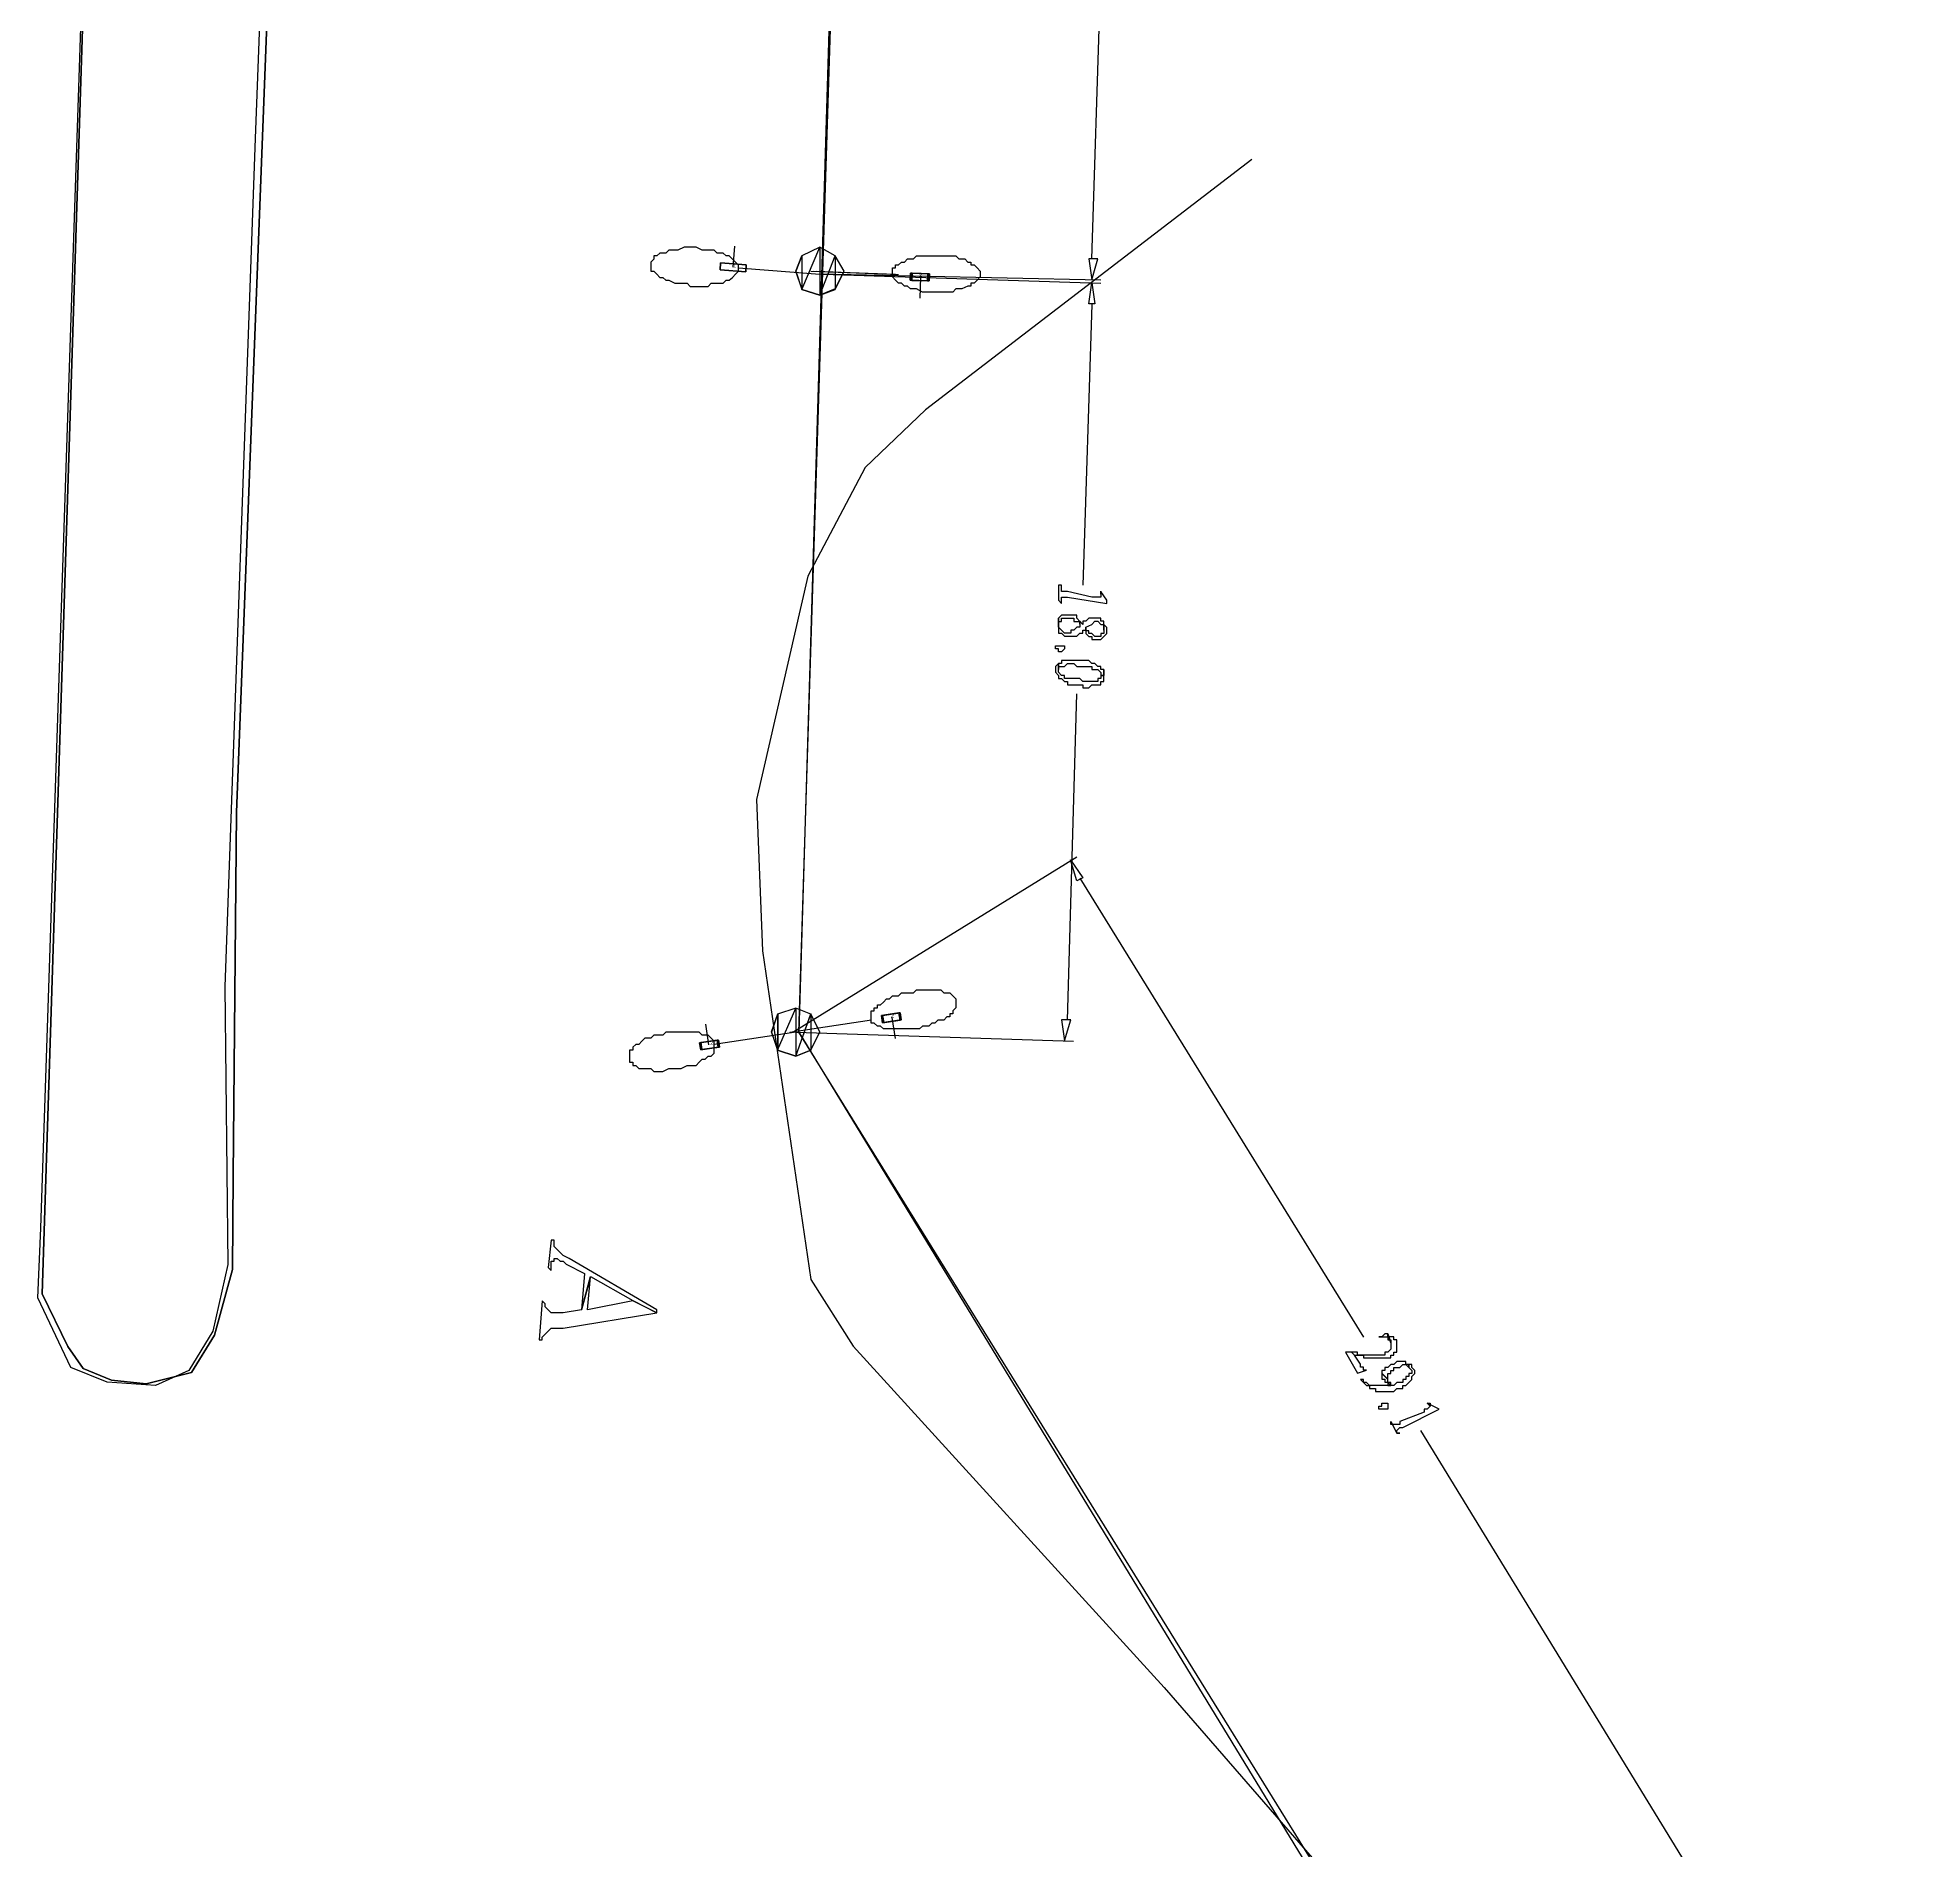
# Model space of a CAD drawing. Extents: x 212106 to 638151, y -1311344 to 1260505.
# Drawn here: x 299818 to 344388, y -279941 to -237065 of the extents above; entities that cross this region are included whole.
import ezdxf

# ---------------------------------------------------------------- set-up
doc = ezdxf.new("R2010")
doc.units = 0
doc.header["$MEASUREMENT"] = 0
for name, color, linetype in [('at_Entity', 7, 'Continuous'), ('DLXLUM01', 3, 'Continuous'), ('DLXLUM02', 6, 'Continuous'), ('DLXLUMEX', 2, 'Continuous'), ('DLXSCENE', 7, 'Continuous')]:
    doc.layers.add(name, color=color, linetype=linetype)

# ---------------------------------------------------------------- blocks, each defined once
blk = doc.blocks.new('*U155')
at = {"color": 1}
blk.add_line((0, 0), (38, 499), dxfattribs=at)
for p, q in [((-298, 108), (-311, -62)), ((-311, -62), (-298, 108)), ((-298, 108), (-311, -62)), ((-311, -62), (-298, 108)), ((311, 62), (-298, 108)), ((-298, 108), (-298, 108)), ((311, 62), (-298, 108)), ((-298, 108), (-298, 108)), ((-298, 108), (311, 62)), ((-298, 108), (311, 62)), ((298, -108), (311, 62)), ((311, 62), (298, -108)), ((298, -108), (311, 62)), ((311, 62), (298, -108)), ((311, 62), (311, 62)), ((311, 62), (311, 62)), ((-311, -62), (298, -108)), ((-311, -62), (298, -108)), ((298, -108), (-311, -62)), ((-311, -62), (-311, -62)), ((-311, -62), (-311, -62)), ((298, -108), (-311, -62)), ((298, -108), (298, -108)), ((298, -108), (298, -108))]:
    blk.add_line(p, q)
at = {"layer": 'DLXLUMEX', "color": 7}
blk.add_text('1', height=100, dxfattribs=at).set_placement((0, 0))
blk = doc.blocks.new('*U156')
for p, q in [((-201, 92), (-207, -78)), ((-207, -78), (-201, 92)), ((207, 78), (-201, 92)), ((-162, 91), (-201, 92)), ((-201, 92), (207, 78)), ((-201, 92), (-162, 91)), ((-162, 91), (-168, -79)), ((-168, -79), (-162, 91)), ((246, 77), (-162, 91)), ((-162, 91), (246, 77)), ((201, -92), (207, 78)), ((207, 78), (201, -92)), ((207, 78), (246, 77)), ((246, 77), (207, 78)), ((241, -93), (246, 77)), ((246, 77), (241, -93)), ((-207, -78), (201, -92)), ((201, -92), (-207, -78)), ((-207, -78), (-168, -79)), ((-168, -79), (-207, -78)), ((-168, -79), (241, -93)), ((241, -93), (-168, -79)), ((201, -92), (241, -93)), ((241, -93), (201, -92))]:
    blk.add_line(p, q)
at = {"color": 1}
blk.add_line((39, -1), (22, -501), dxfattribs=at)
at = {"layer": 'DLXLUMEX', "color": 7}
blk.add_text('2', height=100, dxfattribs=at).set_placement((0, 0))
blk = doc.blocks.new('*U73')
at = {"color": 1}
blk.add_line((-29, -4), (-100, 491), dxfattribs=at)
for p, q in [((166, 110), (-249, 50)), ((-249, 50), (166, 110)), ((-220, 54), (-249, 50)), ((-249, 50), (-220, 54)), ((-249, 50), (-225, -118)), ((-225, -118), (-249, 50)), ((196, 114), (-220, 54)), ((-220, 54), (196, 114)), ((-220, 54), (-196, -114)), ((-196, -114), (-220, 54)), ((196, 114), (166, 110)), ((166, 110), (196, 114)), ((191, -59), (166, 110)), ((166, 110), (191, -59)), ((220, -54), (196, 114)), ((196, 114), (220, -54)), ((-225, -118), (191, -59)), ((191, -59), (-225, -118)), ((-196, -114), (-225, -118)), ((-225, -118), (-196, -114)), ((-196, -114), (220, -54)), ((220, -54), (-196, -114)), ((191, -59), (220, -54)), ((220, -54), (191, -59))]:
    blk.add_line(p, q)
at = {"layer": 'DLXLUMEX', "color": 7}
blk.add_text('2', height=100, dxfattribs=at).set_placement((0, 0))
blk = doc.blocks.new('*U74')
for p, q in [((195, 116), (-221, 52)), ((-221, 52), (195, 116)), ((-191, 56), (-221, 52)), ((-221, 52), (-191, 56)), ((-221, 52), (-195, -116)), ((-195, -116), (-221, 52)), ((224, 121), (-191, 56)), ((-191, 56), (224, 121)), ((-191, 56), (-165, -112)), ((-165, -112), (-191, 56)), ((195, 116), (224, 121)), ((224, 121), (195, 116)), ((221, -52), (195, 116)), ((195, 116), (221, -52)), ((250, -47), (224, 121)), ((224, 121), (250, -47)), ((-195, -116), (221, -52)), ((221, -52), (-195, -116)), ((-195, -116), (-165, -112)), ((-165, -112), (-195, -116)), ((-165, -112), (250, -47)), ((250, -47), (-165, -112)), ((221, -52), (250, -47)), ((250, -47), (221, -52))]:
    blk.add_line(p, q)
at = {"color": 1}
blk.add_line((29, 5), (106, -490), dxfattribs=at)
at = {"layer": 'DLXLUMEX', "color": 7}
blk.add_text('2', height=100, dxfattribs=at).set_placement((0, 0))
blk = doc.blocks.new('*U97')
for p, q in [((-58008, -295373), (-54000, -169900)), ((-54000, -169900), (-58008, -295373)), ((-51187, -225937), (-53408, -283988)), ((-53408, -283988), (-51187, -225937)), ((-40111, -289181), (-38611, -241822)), ((-53408, -283988), (-53490, -292584)), ((-53490, -292584), (-53408, -283988)), ((-24541, -314327), (-40111, -289181)), ((-53490, -292584), (-53500, -294799)), ((-53500, -294799), (-53490, -292584)), ((-53500, -294799), (-53927, -296347)), ((-53927, -296347), (-53500, -294799)), ((-57399, -296622), (-58008, -295373)), ((-58008, -295373), (-57399, -296622)), ((-53927, -296347), (-54475, -297231)), ((-54475, -297231), (-53927, -296347)), ((-57034, -297139), (-57399, -296622)), ((-57399, -296622), (-57034, -297139)), ((-56364, -297413), (-57034, -297139)), ((-57034, -297139), (-56364, -297413)), ((-54475, -297231), (-55541, -297505)), ((-55541, -297505), (-54475, -297231)), ((-55541, -297505), (-56364, -297413)), ((-56364, -297413), (-55541, -297505))]:
    blk.add_line(p, q)

msp = doc.modelspace()

# ---------------------------------------------------------------- linework, layer by layer
at = {"layer": 'at_Entity', "color": 1}
for p, q in [((323460, -71525), (317817, -260592)), ((317818, -260587), (344388, -304158))]:
    msp.add_line(p, q, dxfattribs=at)
at = {"layer": 'at_Entity', "color": 0}
for p, q in [((306746, -193375), (304961, -239447)), ((299889, -265227), (301175, -226589)), ((324746, -242293), (325175, -229157)), ((304961, -239447), (304247, -259512)), ((328532, -239945), (320817, -245871)), ((314389, -242303), (314318, -242376)), ((314318, -242376), (314318, -242449)), ((314318, -242449), (314318, -242515)), ((314318, -242449), (314318, -242449)), ((314460, -242229), (314389, -242229)), ((314389, -242229), (314389, -242303)), ((314532, -242164), (314460, -242229)), ((314603, -242164), (314532, -242164)), ((314675, -242164), (314603, -242164)), ((314746, -242091), (314675, -242164)), ((314817, -242091), (314746, -242091)), ((314889, -242091), (314817, -242091)), ((314960, -242091), (314889, -242091)), ((315103, -242017), (314960, -242091)), ((315174, -242017), (315103, -242017)), ((315318, -242017), (315174, -242017)), ((315389, -242017), (315318, -242017)), ((315532, -242091), (315389, -242017)), ((315603, -242091), (315532, -242091)), ((315675, -242091), (315603, -242091)), ((315817, -242091), (315675, -242091)), ((315889, -242164), (315817, -242091)), ((315960, -242164), (315889, -242164)), ((316032, -242164), (315960, -242164)), ((316103, -242229), (316032, -242164)), ((316174, -242229), (316103, -242229)), ((316246, -242303), (316174, -242229)), ((316318, -242376), (316246, -242303)), ((316389, -242449), (316318, -242376)), ((316389, -242515), (316389, -242449)), ((317889, -242229), (317745, -242588)), ((317889, -242229), (317745, -242588)), ((317889, -242229), (317745, -242588)), ((317889, -242229), (317745, -242588)), ((317747, -242586), (317890, -242227)), ((317747, -242586), (317890, -242227)), ((318318, -242017), (317889, -242229)), ((318318, -242017), (317889, -242229)), ((317889, -243020), (318318, -242017)), ((317889, -243020), (318318, -242017)), ((318318, -242017), (317889, -242229)), ((318318, -242017), (317889, -242229)), ((318318, -242017), (317889, -242229)), ((317889, -243020), (318318, -242017)), ((317889, -243020), (318318, -242017)), ((318318, -242017), (317889, -242229)), ((317889, -242229), (317889, -243020)), ((317889, -242229), (317889, -243020)), ((317890, -242227), (317890, -243009)), ((317890, -242227), (317890, -243009)), ((318675, -242229), (318318, -242017)), ((318675, -242229), (318318, -242017)), ((318318, -242017), (318318, -243158)), ((318318, -242017), (318318, -243158)), ((318675, -242229), (318318, -242017)), ((318675, -242229), (318318, -242017)), ((318675, -242229), (318318, -242017)), ((318318, -242017), (318318, -243158)), ((318318, -242017), (318318, -243158)), ((318675, -242229), (318318, -242017)), ((318318, -243156), (318675, -242227)), ((318318, -243156), (318675, -242227)), ((318318, -243158), (318675, -242229)), ((318318, -243158), (318675, -242229)), ((318889, -242586), (318675, -242227)), ((318675, -242227), (318675, -243009)), ((318675, -242227), (318675, -243009)), ((318889, -242586), (318675, -242227)), ((318675, -242227), (318675, -243009)), ((318675, -242227), (318675, -243009)), ((318889, -242588), (318675, -242229)), ((318889, -242588), (318675, -242229)), ((318889, -242588), (318675, -242229)), ((318889, -242588), (318675, -242229)), ((320104, -242512), (320104, -242439)), ((320104, -242439), (320175, -242439)), ((320175, -242439), (320246, -242374)), ((320246, -242374), (320318, -242374)), ((320318, -242374), (320390, -242300)), ((320390, -242300), (320460, -242300)), ((320460, -242300), (320532, -242300)), ((320532, -242300), (320604, -242227)), ((320604, -242227), (320746, -242227)), ((320746, -242227), (320818, -242227)), ((320818, -242227), (320961, -242227)), ((320961, -242227), (321033, -242227)), ((321033, -242227), (321175, -242227)), ((321175, -242227), (321247, -242227)), ((321247, -242227), (321318, -242227)), ((321318, -242227), (321461, -242227)), ((321461, -242227), (321532, -242227)), ((321532, -242227), (321604, -242300)), ((321604, -242300), (321746, -242300)), ((321746, -242300), (321818, -242374)), ((321818, -242374), (321889, -242374)), ((321889, -242374), (321889, -242439)), ((321889, -242439), (321961, -242439)), ((321961, -242439), (322032, -242512)), ((324889, -242297), (324675, -242297)), ((324675, -242297), (324747, -242794)), ((324747, -242794), (324889, -242297)), ((314318, -242515), (314318, -242588)), ((314318, -242588), (314389, -242588)), ((314389, -242588), (314460, -242661)), ((314460, -242661), (314532, -242735)), ((314532, -242735), (314603, -242735)), ((314603, -242735), (314675, -242800)), ((314675, -242800), (314746, -242800)), ((314746, -242800), (314889, -242873)), ((314889, -242873), (314960, -242873)), ((314960, -242873), (315032, -242873)), ((315032, -242873), (315174, -242873)), ((315174, -242873), (315246, -242947)), ((315675, -242947), (315746, -242873)), ((315746, -242873), (315817, -242873)), ((315817, -242873), (315960, -242873)), ((315960, -242873), (316032, -242873)), ((316032, -242873), (316103, -242800)), ((316103, -242800), (316174, -242800)), ((316174, -242800), (316246, -242735)), ((316246, -242735), (316318, -242661)), ((316318, -242661), (316389, -242588)), ((316389, -242588), (316389, -242515)), ((318317, -242665), (316389, -242518)), ((317745, -242588), (317889, -243020)), ((317745, -242588), (317889, -243020)), ((317745, -242588), (317889, -243020)), ((317745, -242588), (317889, -243020)), ((317890, -243009), (317747, -242586)), ((317890, -243009), (317747, -242586)), ((318103, -242588), (320031, -242661)), ((318175, -242588), (320103, -242661)), ((318245, -242591), (320174, -242665)), ((318318, -242652), (324961, -242793)), ((318389, -242658), (324961, -242870)), ((318675, -243009), (318889, -242586)), ((318675, -243009), (318889, -242586)), ((318675, -243020), (318889, -242588)), ((318675, -243020), (318889, -242588)), ((318675, -243020), (318889, -242588)), ((318675, -243020), (318889, -242588)), ((320032, -242586), (320032, -242512)), ((320032, -242512), (320104, -242512)), ((320032, -242659), (320032, -242586)), ((320032, -242724), (320032, -242659)), ((320104, -242797), (320032, -242724)), ((320175, -242871), (320104, -242797)), ((320246, -242871), (320175, -242871)), ((320318, -242944), (320246, -242871)), ((321961, -242871), (321889, -242871)), ((321889, -242871), (321889, -242944)), ((322032, -242797), (321961, -242871)), ((322032, -242512), (322103, -242586)), ((322103, -242724), (322032, -242797)), ((322103, -242586), (322103, -242659)), ((322103, -242659), (322103, -242724)), ((322103, -242659), (322103, -242659)), ((324675, -243364), (324747, -242867)), ((324747, -242867), (324818, -243364)), ((315246, -242947), (315318, -242947)), ((315318, -242947), (315460, -242947)), ((315460, -242947), (315532, -242947)), ((315532, -242947), (315675, -242947)), ((317889, -243020), (318318, -243158)), ((318318, -243158), (317889, -243020)), ((317889, -243020), (318318, -243158)), ((317889, -243020), (318318, -243158)), ((318318, -243158), (317889, -243020)), ((317889, -243020), (318318, -243158)), ((318675, -243009), (318318, -243156)), ((318675, -243009), (318318, -243156)), ((318318, -243158), (318675, -243020)), ((318318, -243158), (318675, -243020)), ((318318, -243158), (318675, -243020)), ((318318, -243158), (318675, -243020)), ((318318, -243158), (318318, -243158)), ((318318, -243158), (318318, -243158)), ((318318, -243158), (318318, -243158)), ((320390, -242944), (320318, -242944)), ((320460, -243009), (320390, -242944)), ((320532, -243009), (320460, -243009)), ((320604, -243009), (320532, -243009)), ((320746, -243083), (320604, -243009)), ((320818, -243083), (320746, -243083)), ((320961, -243083), (320818, -243083)), ((321033, -243083), (320961, -243083)), ((321103, -243083), (321033, -243083)), ((321247, -243083), (321103, -243083)), ((321318, -243083), (321247, -243083)), ((321461, -243083), (321318, -243083)), ((321532, -243009), (321461, -243083)), ((321604, -243009), (321532, -243009)), ((321675, -243009), (321604, -243009)), ((321818, -242944), (321675, -243009)), ((321889, -242944), (321818, -242944)), ((324746, -243375), (324532, -250014)), ((324818, -243364), (324675, -243364)), ((320817, -245871), (319389, -247234)), ((319389, -247234), (318032, -249806)), ((318032, -249806), (316817, -255087)), ((324032, -250016), (323960, -250016)), ((323960, -250016), (323960, -250372)), ((324032, -250089), (324032, -250016)), ((323960, -250372), (324032, -250445)), ((324032, -250162), (324032, -250089)), ((324032, -250089), (324032, -250089)), ((324103, -250162), (324032, -250162)), ((324032, -250162), (324032, -250162)), ((324032, -250162), (324032, -250162)), ((324032, -250162), (324032, -250162)), ((324032, -250372), (324032, -250299)), ((324032, -250299), (324032, -250299)), ((324032, -250299), (324032, -250299)), ((324032, -250299), (324032, -250299)), ((324032, -250299), (324103, -250299)), ((324032, -250445), (324032, -250372)), ((324032, -250372), (324032, -250372)), ((324032, -250445), (324032, -250445)), ((324174, -250162), (324103, -250162)), ((324103, -250162), (324103, -250162)), ((324103, -250299), (324103, -250299)), ((324103, -250299), (324174, -250299)), ((324746, -250299), (324174, -250162)), ((324174, -250162), (324174, -250162)), ((324174, -250299), (325103, -250445)), ((324818, -250299), (324746, -250299)), ((324889, -250299), (324818, -250299)), ((324960, -250299), (324889, -250299)), ((324889, -250299), (324889, -250299)), ((324889, -250299), (324889, -250299)), ((324960, -250156), (324960, -250156)), ((324960, -250156), (324960, -250228)), ((324960, -250228), (324960, -250156)), ((325103, -250372), (324960, -250162)), ((324960, -250162), (324960, -250226)), ((324960, -250226), (324960, -250226)), ((324960, -250226), (324960, -250299)), ((324960, -250228), (324960, -250228)), ((324960, -250299), (324960, -250299)), ((324960, -250299), (324960, -250299)), ((325103, -250445), (325103, -250372)), ((324032, -250726), (323961, -250799)), ((323961, -250942), (323961, -250796)), ((323961, -250796), (323961, -250796)), ((323961, -250796), (323961, -250869)), ((323961, -250799), (323961, -250799)), ((323961, -250799), (323961, -250937)), ((323961, -250869), (323961, -250869)), ((323961, -250869), (323961, -250869)), ((323961, -250869), (323961, -250942)), ((323961, -250937), (323961, -250872)), ((323961, -250872), (324032, -250872)), ((324104, -250726), (324032, -250726)), ((324032, -250726), (324032, -250726)), ((324032, -250726), (324032, -250726)), ((324032, -250726), (324032, -250726)), ((324032, -250872), (324032, -250799)), ((324032, -250799), (324104, -250799)), ((324032, -250872), (324032, -250872)), ((324032, -250872), (324032, -250872)), ((324175, -250726), (324104, -250726)), ((324104, -250726), (324104, -250726)), ((324104, -250799), (324104, -250799)), ((324104, -250799), (324175, -250799)), ((324246, -250726), (324175, -250726)), ((324175, -250726), (324175, -250726)), ((324175, -250799), (324175, -250799)), ((324175, -250799), (324246, -250799)), ((324318, -250726), (324246, -250726)), ((324246, -250726), (324246, -250726)), ((324246, -250726), (324246, -250726)), ((324246, -250799), (324246, -250799)), ((324246, -250799), (324246, -250799)), ((324246, -250799), (324318, -250799)), ((324389, -250726), (324318, -250726)), ((324318, -250726), (324318, -250726)), ((324318, -250799), (324318, -250872)), ((324318, -250872), (324389, -250872)), ((324389, -250799), (324389, -250726)), ((324461, -250872), (324389, -250799)), ((324389, -250799), (324389, -250799)), ((324389, -250799), (324389, -250799)), ((324389, -250872), (324389, -250872)), ((324389, -250872), (324389, -250872)), ((324389, -250872), (324461, -250872)), ((324533, -250942), (324461, -250869)), ((324461, -250869), (324461, -250942)), ((324461, -250872), (324461, -250872)), ((324461, -250872), (324461, -250937)), ((324461, -250937), (324461, -250872)), ((324604, -250869), (324533, -250869)), ((324533, -250869), (324533, -250942)), ((324675, -250796), (324604, -250869)), ((324604, -250869), (324604, -250869)), ((324604, -250869), (324604, -250869)), ((324747, -250796), (324675, -250796)), ((324675, -250796), (324675, -250796)), ((324675, -250796), (324675, -250796)), ((324675, -250796), (324675, -250796)), ((324818, -250796), (324747, -250796)), ((324747, -250796), (324747, -250796)), ((324747, -250942), (324818, -250869)), ((324890, -250796), (324818, -250796)), ((324818, -250796), (324818, -250796)), ((324818, -250796), (324818, -250796)), ((324818, -250869), (324818, -250869)), ((324818, -250869), (324818, -250869)), ((324818, -250869), (324890, -250869)), ((324961, -250796), (324890, -250796)), ((324890, -250796), (324890, -250796)), ((324890, -250869), (324890, -250869)), ((324890, -250869), (324961, -250942)), ((324961, -250869), (324961, -250796)), ((324961, -250796), (324961, -250796)), ((325033, -250869), (324961, -250869)), ((325033, -250942), (325033, -250869)), ((325033, -250869), (325033, -250869)), ((325033, -250869), (325033, -250869)), ((323961, -250937), (323961, -250937)), ((323961, -250937), (323961, -250937)), ((323961, -251006), (323961, -250942)), ((323961, -250942), (323961, -250942)), ((323961, -250942), (323961, -251006)), ((324032, -251079), (323961, -251006)), ((323961, -251006), (323961, -251006)), ((323961, -251006), (323961, -251006)), ((323961, -251006), (323961, -251006)), ((323961, -251006), (323961, -251006)), ((323961, -251006), (323961, -251079)), ((323961, -251079), (323961, -251079)), ((323961, -251079), (323961, -251152)), ((323961, -251152), (324032, -251152)), ((324104, -251152), (324032, -251079)), ((324032, -251079), (324032, -251079)), ((324032, -251079), (324032, -251079)), ((324032, -251152), (324032, -251152)), ((324032, -251152), (324032, -251152)), ((324032, -251152), (324104, -251225)), ((324175, -251152), (324104, -251152)), ((324104, -251152), (324104, -251152)), ((324104, -251152), (324104, -251152)), ((324104, -251152), (324104, -251152)), ((324104, -251225), (324104, -251225)), ((324104, -251225), (324104, -251225)), ((324104, -251225), (324175, -251225)), ((324247, -251152), (324175, -251152)), ((324175, -251152), (324175, -251152)), ((324175, -251225), (324175, -251225)), ((324175, -251225), (324247, -251225)), ((324318, -251079), (324247, -251079)), ((324247, -251079), (324247, -251152)), ((324247, -251152), (324247, -251152)), ((324247, -251225), (324247, -251225)), ((324247, -251225), (324318, -251225)), ((324389, -251006), (324318, -251079)), ((324318, -251079), (324318, -251079)), ((324318, -251079), (324318, -251079)), ((324318, -251079), (324318, -251079)), ((324318, -251225), (324318, -251225)), ((324318, -251225), (324318, -251225)), ((324318, -251225), (324389, -251225)), ((324461, -251006), (324389, -251006)), ((324389, -251006), (324389, -251006)), ((324389, -251225), (324461, -251152)), ((324389, -251225), (324389, -251225)), ((324389, -251225), (324389, -251225)), ((324461, -250937), (324461, -250937)), ((324461, -250942), (324461, -250942)), ((324461, -250942), (324461, -251006)), ((324461, -251152), (324461, -251152)), ((324461, -251152), (324461, -251152)), ((324461, -251152), (324533, -251152)), ((324533, -251152), (324533, -251079)), ((324533, -251079), (324533, -251079)), ((324533, -251079), (324604, -251079)), ((324603, -251093), (324603, -251020)), ((324603, -251020), (324603, -251093)), ((324674, -251093), (324603, -251093)), ((324603, -251093), (324603, -251158)), ((324603, -251158), (324603, -251158)), ((324603, -251158), (324674, -251231)), ((324604, -251006), (324747, -250942)), ((324604, -251079), (324604, -251006)), ((324604, -251079), (324604, -251079)), ((324674, -251158), (324674, -251093)), ((324745, -251158), (324674, -251158)), ((324674, -251158), (324674, -251158)), ((324674, -251231), (324674, -251231)), ((324674, -251231), (324674, -251231)), ((324674, -251231), (324745, -251231)), ((324817, -251231), (324745, -251158)), ((324745, -251158), (324745, -251158)), ((324745, -251158), (324745, -251158)), ((324745, -251231), (324745, -251231)), ((324745, -251231), (324745, -251303)), ((324745, -251303), (324745, -251303)), ((324745, -251303), (324817, -251303)), ((324747, -250942), (324747, -250942)), ((324747, -250942), (324747, -250942)), ((324747, -250942), (324747, -250942)), ((324888, -251231), (324817, -251231)), ((324817, -251231), (324817, -251231)), ((324817, -251231), (324817, -251231)), ((324817, -251303), (324817, -251303)), ((324817, -251303), (324888, -251303)), ((324960, -251231), (324888, -251231)), ((324888, -251231), (324888, -251231)), ((324888, -251303), (324888, -251303)), ((324888, -251303), (324960, -251303)), ((325031, -251158), (324960, -251158)), ((324960, -251158), (324960, -251158)), ((324960, -251158), (324960, -251231)), ((324960, -251303), (325031, -251231)), ((324960, -251303), (324960, -251303)), ((324960, -251303), (324960, -251303)), ((324961, -250942), (324961, -250942)), ((324961, -250942), (325033, -250942)), ((325102, -251020), (325031, -250947)), ((325031, -250947), (325031, -250947)), ((325031, -250947), (325031, -251093)), ((325031, -251093), (325031, -251093)), ((325031, -251093), (325031, -251093)), ((325031, -251093), (325031, -251158)), ((325031, -251158), (325031, -251158)), ((325031, -251231), (325102, -251158)), ((325031, -251231), (325031, -251231)), ((325031, -251231), (325031, -251231)), ((325031, -251231), (325031, -251231)), ((325031, -251231), (325031, -251231)), ((325033, -250942), (325033, -250942)), ((325033, -250942), (325033, -251006)), ((325033, -251079), (325033, -250942)), ((325033, -251006), (325033, -251006)), ((325033, -251006), (325033, -251006)), ((325033, -251006), (325033, -251079)), ((325102, -251093), (325102, -251020)), ((325102, -251020), (325102, -251020)), ((325102, -251020), (325102, -251020)), ((325102, -251158), (325102, -251093)), ((325102, -251093), (325102, -251093)), ((325102, -251158), (325102, -251158)), ((323889, -251521), (323889, -251448)), ((323889, -251448), (323960, -251448)), ((323960, -251521), (323889, -251521)), ((323889, -251521), (323889, -251521)), ((323889, -251521), (323889, -251521)), ((323960, -251448), (323960, -251448)), ((323960, -251448), (323960, -251448)), ((323960, -251448), (323960, -251448)), ((323960, -251448), (324031, -251448)), ((323960, -251594), (323960, -251521)), ((323960, -251521), (323960, -251521)), ((324031, -251594), (323960, -251594)), ((323960, -251594), (323960, -251594)), ((324031, -251448), (324031, -251448)), ((324031, -251448), (324031, -251448)), ((324031, -251448), (324031, -251448)), ((324031, -251448), (324102, -251448)), ((324102, -251521), (324031, -251594)), ((324031, -251594), (324031, -251594)), ((324031, -251594), (324031, -251594)), ((324031, -251594), (324031, -251594)), ((324104, -251797), (324032, -251797)), ((324032, -251797), (324032, -251797)), ((324032, -251797), (324032, -251870)), ((324102, -251448), (324102, -251521)), ((324102, -251521), (324102, -251521)), ((324102, -251521), (324102, -251521)), ((324102, -251521), (324102, -251521)), ((324175, -251797), (324104, -251797)), ((324104, -251797), (324104, -251797)), ((324246, -251797), (324175, -251797)), ((324175, -251797), (324175, -251797)), ((324175, -251797), (324175, -251797)), ((324318, -251797), (324246, -251797)), ((324246, -251797), (324246, -251797)), ((324390, -251797), (324318, -251797)), ((324318, -251797), (324318, -251797)), ((324461, -251797), (324390, -251797)), ((324390, -251797), (324390, -251797)), ((324532, -251797), (324461, -251797)), ((324461, -251797), (324461, -251797)), ((324604, -251797), (324532, -251797)), ((324532, -251797), (324532, -251797)), ((324675, -251797), (324604, -251797)), ((324604, -251797), (324604, -251797)), ((324746, -251870), (324675, -251797)), ((324675, -251797), (324675, -251797)), ((323961, -251867), (323889, -251940)), ((323889, -251940), (323889, -251940)), ((323889, -251940), (323889, -251940)), ((323889, -251940), (323889, -252013)), ((323889, -252013), (323889, -252013)), ((323889, -252013), (323889, -252013)), ((323889, -252013), (323889, -252077)), ((323889, -252077), (323889, -252077)), ((323889, -252077), (323889, -252077)), ((323889, -252077), (323961, -252150)), ((323961, -252013), (323961, -251867)), ((324032, -251870), (323961, -251870)), ((323961, -251870), (323961, -251870)), ((323961, -251870), (323961, -251870)), ((323961, -251870), (323961, -252007)), ((323961, -252007), (323961, -251943)), ((323961, -251943), (323961, -251943)), ((323961, -251943), (324032, -251943)), ((323961, -252007), (323961, -252007)), ((323961, -252007), (323961, -252007)), ((323961, -252077), (323961, -252013)), ((323961, -252013), (323961, -252013)), ((324033, -252150), (323961, -252077)), ((323961, -252077), (323961, -252077)), ((323961, -252077), (323961, -252077)), ((323961, -252150), (323961, -252150)), ((323961, -252150), (323961, -252150)), ((323961, -252150), (323961, -252223)), ((323961, -252223), (323961, -252223)), ((323961, -252223), (324033, -252223)), ((324032, -251943), (324032, -251943)), ((324032, -251943), (324104, -251943)), ((324104, -252150), (324033, -252150)), ((324033, -252150), (324033, -252150)), ((324033, -252150), (324033, -252150)), ((324033, -252223), (324033, -252223)), ((324033, -252223), (324104, -252296)), ((324104, -251943), (324175, -251870)), ((324104, -251943), (324104, -251943)), ((324104, -251943), (324104, -251943)), ((324104, -251943), (324104, -251943)), ((324104, -252223), (324104, -252150)), ((324104, -252150), (324104, -252150)), ((324175, -252223), (324104, -252223)), ((324175, -251870), (324175, -251870)), ((324175, -251870), (324246, -251870)), ((324247, -252223), (324175, -252223)), ((324175, -252223), (324175, -252223)), ((324246, -251870), (324246, -251870)), ((324246, -251870), (324318, -251870)), ((324318, -252223), (324247, -252223)), ((324247, -252223), (324247, -252223)), ((324318, -251870), (324318, -251870)), ((324318, -251870), (324390, -251943)), ((324389, -252223), (324318, -252223)), ((324318, -252223), (324318, -252223)), ((324318, -252223), (324318, -252223)), ((324461, -252223), (324389, -252223)), ((324390, -251943), (324390, -251943)), ((324390, -251943), (324461, -251943)), ((324461, -251943), (324461, -251943)), ((324461, -251943), (324532, -251943)), ((324533, -252296), (324461, -252223)), ((324461, -252223), (324461, -252223)), ((324532, -251943), (324532, -251943)), ((324532, -251943), (324532, -251943)), ((324532, -251943), (324604, -251943)), ((324604, -251943), (324604, -251943)), ((324604, -251943), (324675, -251943)), ((324675, -251943), (324675, -251943)), ((324675, -251943), (324746, -251943)), ((324818, -251870), (324746, -251870)), ((324746, -251870), (324746, -251870)), ((324746, -251870), (324746, -251870)), ((324746, -251943), (324746, -252007)), ((324746, -252007), (324818, -252007)), ((324890, -251943), (324818, -251870)), ((324818, -251870), (324818, -251870)), ((324818, -251870), (324818, -251870)), ((324818, -252007), (324818, -252007)), ((324818, -252007), (324890, -252007)), ((324961, -252223), (324889, -252223)), ((324889, -252223), (324889, -252296)), ((324961, -251943), (324890, -251943)), ((324890, -251943), (324890, -251943)), ((324890, -251943), (324890, -251943)), ((324890, -252007), (324890, -252007)), ((324890, -252007), (324961, -252080)), ((324961, -252007), (324961, -251943)), ((325032, -252007), (324961, -252007)), ((324961, -252007), (324961, -252007)), ((324961, -252080), (324961, -252080)), ((324961, -252080), (324961, -252080)), ((324961, -252080), (324961, -252080)), ((324961, -252080), (324961, -252153)), ((325032, -252150), (324961, -252150)), ((324961, -252150), (324961, -252223)), ((324961, -252153), (325032, -252153)), ((324961, -252223), (324961, -252223)), ((324961, -252223), (324961, -252223)), ((324961, -252223), (324961, -252223)), ((325032, -252153), (325032, -252007)), ((325032, -252077), (325032, -252013)), ((325032, -252013), (325032, -252150)), ((325032, -252150), (325032, -252077)), ((325032, -252077), (325032, -252077)), ((325032, -252077), (325032, -252077)), ((325032, -252223), (325032, -252150)), ((325032, -252150), (325032, -252150)), ((325032, -252296), (325032, -252223)), ((325032, -252223), (325032, -252223)), ((325032, -252223), (325032, -252223)), ((324104, -252296), (324104, -252296)), ((324104, -252296), (324175, -252296)), ((324174, -260302), (324389, -252588)), ((324175, -252296), (324175, -252296)), ((324175, -252296), (324175, -252296)), ((324175, -252296), (324175, -252369)), ((324175, -252369), (324247, -252369)), ((324247, -252369), (324247, -252369)), ((324247, -252369), (324318, -252369)), ((324318, -252369), (324318, -252369)), ((324318, -252369), (324389, -252369)), ((324389, -252369), (324389, -252369)), ((324389, -252369), (324461, -252369)), ((324461, -252369), (324461, -252369)), ((324461, -252369), (324461, -252369)), ((324461, -252369), (324533, -252369)), ((324604, -252296), (324533, -252296)), ((324533, -252296), (324533, -252296)), ((324533, -252369), (324533, -252441)), ((324533, -252441), (324604, -252441)), ((324676, -252296), (324604, -252296)), ((324604, -252296), (324604, -252296)), ((324604, -252441), (324604, -252441)), ((324604, -252441), (324676, -252441)), ((324747, -252296), (324676, -252296)), ((324676, -252296), (324676, -252296)), ((324676, -252441), (324747, -252369)), ((324676, -252441), (324676, -252441)), ((324818, -252296), (324747, -252296)), ((324747, -252296), (324747, -252296)), ((324747, -252369), (324747, -252369)), ((324747, -252369), (324747, -252369)), ((324747, -252369), (324818, -252369)), ((324889, -252296), (324818, -252296)), ((324818, -252296), (324818, -252296)), ((324818, -252296), (324818, -252296)), ((324818, -252369), (324818, -252369)), ((324818, -252369), (324889, -252369)), ((324889, -252369), (324889, -252369)), ((324889, -252369), (324889, -252369)), ((324889, -252369), (324961, -252369)), ((324961, -252369), (324961, -252296)), ((324961, -252296), (324961, -252296)), ((324961, -252296), (325032, -252296)), ((316817, -255087), (316960, -258662)), ((317675, -260586), (324389, -256443)), ((324389, -257012), (324246, -256512)), ((324246, -256512), (324532, -256940)), ((324532, -256940), (324389, -257012)), ((324460, -256942), (331175, -267801)), ((316960, -258662), (318103, -266441)), ((304247, -259512), (304318, -266086)), ((319818, -259876), (319889, -259803)), ((319889, -259803), (319960, -259803)), ((319960, -259803), (320032, -259731)), ((320032, -259731), (320103, -259731)), ((320103, -259731), (320175, -259731)), ((320175, -259731), (320246, -259658)), ((320246, -259658), (320317, -259658)), ((320317, -259658), (320460, -259658)), ((320460, -259658), (320532, -259658)), ((320532, -259658), (320603, -259586)), ((320603, -259586), (320675, -259586)), ((320675, -259586), (320746, -259586)), ((320746, -259586), (320817, -259586)), ((320817, -259586), (320889, -259586)), ((320889, -259586), (320961, -259586)), ((320961, -259586), (321032, -259586)), ((321032, -259586), (321103, -259586)), ((321103, -259586), (321174, -259586)), ((321174, -259586), (321246, -259658)), ((321246, -259658), (321318, -259658)), ((321318, -259658), (321389, -259658)), ((321389, -259658), (321461, -259731)), ((321461, -259731), (321532, -259803)), ((321532, -259803), (321532, -259876)), ((317175, -260583), (317318, -260156)), ((317175, -260583), (317318, -260156)), ((317317, -260161), (317175, -260588)), ((317317, -260161), (317175, -260588)), ((317317, -260161), (317175, -260588)), ((317317, -260161), (317175, -260588)), ((317746, -260017), (317317, -260161)), ((317746, -260017), (317317, -260161)), ((317317, -261014), (317746, -260017)), ((317317, -261014), (317746, -260017)), ((317746, -260017), (317317, -260161)), ((317746, -260017), (317317, -260161)), ((317746, -260017), (317317, -260161)), ((317317, -261014), (317746, -260017)), ((317317, -261014), (317746, -260017)), ((317746, -260017), (317317, -260161)), ((317317, -260161), (317317, -261014)), ((317317, -260161), (317317, -261014)), ((317318, -260156), (317318, -261017)), ((317318, -260156), (317318, -261017)), ((318103, -260161), (317746, -260017)), ((318103, -260161), (317746, -260017)), ((317746, -260017), (317746, -261158)), ((317746, -260017), (317746, -261158)), ((318103, -260161), (317746, -260017)), ((318103, -260161), (317746, -260017)), ((318103, -260161), (317746, -260017)), ((317746, -260017), (317746, -261158)), ((317746, -260017), (317746, -261158)), ((318103, -260161), (317746, -260017)), ((317746, -261153), (318104, -260156)), ((317746, -261153), (318104, -260156)), ((317746, -261158), (318103, -260161)), ((317746, -261158), (318103, -260161)), ((318317, -260588), (318103, -260161)), ((318317, -260588), (318103, -260161)), ((318317, -260588), (318103, -260161)), ((318317, -260588), (318103, -260161)), ((318318, -260583), (318104, -260156)), ((318104, -260156), (318104, -261017)), ((318104, -260156), (318104, -261017)), ((318318, -260583), (318104, -260156)), ((318104, -260156), (318104, -261017)), ((318104, -260156), (318104, -261017)), ((319532, -260157), (319532, -260085)), ((319532, -260085), (319603, -260085)), ((319532, -260229), (319532, -260157)), ((319532, -260302), (319532, -260229)), ((319603, -260085), (319603, -260012)), ((319603, -260012), (319675, -260012)), ((319675, -260012), (319675, -259940)), ((319675, -259940), (319746, -259940)), ((319746, -259940), (319818, -259876)), ((321318, -260229), (321246, -260302)), ((321389, -260229), (321318, -260229)), ((321461, -260157), (321389, -260157)), ((321389, -260157), (321389, -260229)), ((321532, -260012), (321461, -260085)), ((321461, -260085), (321461, -260157)), ((321532, -259876), (321532, -259940)), ((321532, -259876), (321532, -259876)), ((321532, -259940), (321532, -260012)), ((314175, -260732), (314103, -260804)), ((314317, -260732), (314175, -260732)), ((314389, -260660), (314317, -260732)), ((314460, -260660), (314389, -260660)), ((314603, -260660), (314460, -260660)), ((314675, -260587), (314603, -260660)), ((314818, -260587), (314675, -260587)), ((314960, -260587), (314818, -260587)), ((315032, -260587), (314960, -260587)), ((315175, -260587), (315032, -260587)), ((315246, -260587), (315175, -260587)), ((315318, -260587), (315246, -260587)), ((315461, -260587), (315318, -260587)), ((315531, -260660), (315461, -260587)), ((315603, -260660), (315531, -260660)), ((315675, -260660), (315603, -260660)), ((315746, -260732), (315675, -260660)), ((315818, -260804), (315746, -260732)), ((317746, -260587), (315818, -260877)), ((317318, -261017), (317175, -260583)), ((317318, -261017), (317175, -260583)), ((317175, -260588), (317317, -261014)), ((317175, -260588), (317317, -261014)), ((317175, -260588), (317317, -261014)), ((317175, -260588), (317317, -261014)), ((317604, -260586), (319533, -260296)), ((317747, -260587), (324317, -260799)), ((318103, -261014), (318317, -260588)), ((318103, -261014), (318317, -260588)), ((318103, -261014), (318317, -260588)), ((318103, -261014), (318317, -260588)), ((318104, -261017), (318318, -260583)), ((318104, -261017), (318318, -260583)), ((319532, -260374), (319532, -260302)), ((319603, -260374), (319532, -260374)), ((319675, -260446), (319603, -260374)), ((319746, -260446), (319675, -260446)), ((319818, -260511), (319746, -260446)), ((319889, -260511), (319818, -260511)), ((319960, -260511), (319889, -260511)), ((320032, -260511), (319960, -260511)), ((320103, -260511), (320032, -260511)), ((320175, -260511), (320103, -260511)), ((320246, -260511), (320175, -260511)), ((320389, -260511), (320246, -260511)), ((320460, -260511), (320389, -260511)), ((320532, -260511), (320460, -260511)), ((320603, -260511), (320532, -260511)), ((320675, -260511), (320603, -260511)), ((320746, -260446), (320675, -260511)), ((320817, -260446), (320746, -260446)), ((320889, -260446), (320817, -260446)), ((320961, -260374), (320889, -260446)), ((321032, -260374), (320961, -260374)), ((321103, -260302), (321032, -260374)), ((321174, -260302), (321103, -260302)), ((321246, -260302), (321174, -260302)), ((324247, -260296), (324032, -260296)), ((324032, -260296), (324104, -260795)), ((324104, -260795), (324247, -260296)), ((313889, -261013), (313817, -261013)), ((313817, -261013), (313817, -261085)), ((313817, -261085), (313817, -261158)), ((313817, -261158), (313817, -261230)), ((313817, -261158), (313817, -261158)), ((313960, -260877), (313889, -260941)), ((313889, -260941), (313889, -261013)), ((314032, -260877), (313960, -260877)), ((314103, -260804), (314032, -260877)), ((315603, -261230), (315675, -261158)), ((315675, -261158), (315746, -261158)), ((315746, -261158), (315818, -261085)), ((315818, -260877), (315818, -260804)), ((315818, -260941), (315818, -260877)), ((315818, -261013), (315818, -260941)), ((315818, -261085), (315818, -261013)), ((317317, -261014), (317746, -261158)), ((317746, -261158), (317317, -261014)), ((317317, -261014), (317746, -261158)), ((317317, -261014), (317746, -261158)), ((317746, -261158), (317317, -261014)), ((317317, -261014), (317746, -261158)), ((317746, -261158), (318103, -261014)), ((317746, -261158), (318103, -261014)), ((317746, -261158), (318103, -261014)), ((317746, -261158), (318103, -261014)), ((318104, -261017), (317746, -261153)), ((318104, -261017), (317746, -261153)), ((317746, -261158), (317746, -261158)), ((317746, -261158), (317746, -261158)), ((317746, -261158), (317746, -261158)), ((313817, -261230), (313817, -261302)), ((313817, -261302), (313889, -261302)), ((313889, -261302), (313889, -261375)), ((313889, -261375), (313960, -261375)), ((313960, -261375), (314032, -261447)), ((314032, -261447), (314103, -261447)), ((314103, -261447), (314175, -261447)), ((314175, -261447), (314317, -261447)), ((314317, -261447), (314389, -261519)), ((314389, -261519), (314532, -261519)), ((314532, -261519), (314603, -261519)), ((314603, -261519), (314746, -261447)), ((314746, -261447), (314818, -261447)), ((314818, -261447), (314960, -261447)), ((314960, -261447), (315032, -261447)), ((315032, -261447), (315175, -261375)), ((315175, -261375), (315246, -261375)), ((315246, -261375), (315389, -261375)), ((315389, -261375), (315461, -261302)), ((315461, -261302), (315531, -261230)), ((315531, -261230), (315603, -261230)), ((299818, -266873), (299889, -265227)), ((311961, -265512), (311889, -266152)), ((312033, -265512), (311961, -265512)), ((312033, -265584), (312033, -265512)), ((312033, -265656), (312033, -265584)), ((311961, -266080), (311961, -266008)), ((311961, -266008), (312033, -266008)), ((311961, -266152), (311961, -266080)), ((312104, -265728), (312033, -265656)), ((312033, -265656), (312033, -265656)), ((312033, -266008), (312033, -265944)), ((312033, -265944), (312104, -265944)), ((312175, -265800), (312104, -265728)), ((312104, -265944), (312104, -265944)), ((312104, -265944), (312175, -266008)), ((312247, -265872), (312175, -265800)), ((312175, -265800), (312175, -265800)), ((312175, -266008), (312247, -266008)), ((312390, -265944), (312247, -265872)), ((312247, -266008), (312318, -266080)), ((312318, -266080), (312747, -266297)), ((314461, -267153), (312390, -265944)), ((312390, -265944), (312390, -265944)), ((304318, -266086), (303961, -267660)), ((311889, -266152), (311961, -266225)), ((311961, -266225), (311961, -266152)), ((312889, -266374), (312675, -267158)), ((312747, -266297), (312676, -267153)), ((312676, -267153), (312889, -266369)), ((312817, -267158), (312889, -266374)), ((312889, -266369), (313889, -266937)), ((318103, -266441), (319103, -268016)), ((300604, -268519), (299818, -266873)), ((311746, -266942), (311675, -267870)), ((311817, -267014), (311746, -266942)), ((313889, -266942), (312817, -267158)), ((313889, -266937), (314461, -267225)), ((314460, -267230), (313889, -266942)), ((311817, -267086), (311817, -267014)), ((311889, -267158), (311817, -267086)), ((311960, -267230), (311889, -267158)), ((311889, -267158), (311889, -267158)), ((312032, -267230), (311960, -267230)), ((311960, -267230), (311960, -267230)), ((312104, -267230), (312032, -267230)), ((312175, -267230), (312104, -267230)), ((312246, -267230), (312175, -267230)), ((312675, -267158), (312246, -267230)), ((312246, -267590), (314460, -267230)), ((314461, -267225), (314461, -267153)), ((303961, -267660), (303390, -268591)), ((311746, -267806), (311817, -267734)), ((311746, -267870), (311746, -267806)), ((311817, -267734), (311889, -267662)), ((311817, -267734), (311817, -267734)), ((311889, -267662), (311960, -267590)), ((311889, -267662), (311889, -267662)), ((311889, -267662), (311889, -267662)), ((311960, -267590), (312032, -267590)), ((312032, -267590), (312104, -267590)), ((312104, -267590), (312246, -267590)), ((331604, -267796), (331533, -267796)), ((331533, -267796), (331533, -267796)), ((331533, -267796), (331533, -267796)), ((331533, -267796), (331533, -267796)), ((331533, -267796), (331604, -267796)), ((331675, -267724), (331604, -267796)), ((331604, -267796), (331604, -267796)), ((331604, -267796), (331604, -267796)), ((331604, -267796), (331675, -267796)), ((331747, -267724), (331675, -267724)), ((331675, -267724), (331675, -267724)), ((331675, -267796), (331675, -267796)), ((331675, -267796), (331675, -267796)), ((331675, -267796), (331747, -267796)), ((331818, -267940), (331747, -267724)), ((331747, -267796), (331747, -267724)), ((331747, -267724), (331818, -267940)), ((331747, -267796), (331747, -267868)), ((331818, -267796), (331747, -267796)), ((331747, -267796), (331747, -267796)), ((331889, -267796), (331818, -267796)), ((331818, -267796), (331818, -267796)), ((331889, -267868), (331889, -267796)), ((331889, -267796), (331889, -267796)), ((311675, -267870), (311746, -267870)), ((319103, -268016), (326460, -276089)), ((330818, -268155), (330746, -268155)), ((330746, -268155), (331032, -268658)), ((330889, -268155), (330818, -268155)), ((330818, -268155), (330818, -268155)), ((330961, -268227), (330889, -268155)), ((330889, -268155), (330889, -268155)), ((330961, -268156), (330889, -268156)), ((330889, -268156), (330961, -268228)), ((331032, -268156), (330961, -268156)), ((330961, -268156), (330961, -268156)), ((331103, -268442), (330961, -268227)), ((330961, -268228), (330961, -268228)), ((330961, -268228), (330961, -268228)), ((330961, -268228), (331032, -268228)), ((331032, -268228), (331032, -268156)), ((331103, -268228), (331032, -268228)), ((331032, -268228), (331032, -268228)), ((331032, -268228), (331032, -268228)), ((331032, -268228), (331103, -268228)), ((331175, -268228), (331103, -268228)), ((331103, -268228), (331103, -268228)), ((331103, -268228), (331103, -268228)), ((331103, -268228), (331175, -268228)), ((331246, -268228), (331175, -268228)), ((331175, -268228), (331175, -268228)), ((331175, -268228), (331175, -268292)), ((331175, -268292), (331246, -268292)), ((331318, -268228), (331246, -268228)), ((331246, -268228), (331246, -268228)), ((331246, -268228), (331246, -268228)), ((331246, -268292), (331318, -268292)), ((331390, -268228), (331318, -268228)), ((331318, -268228), (331318, -268228)), ((331318, -268228), (331318, -268228)), ((331318, -268292), (331318, -268292)), ((331318, -268292), (331390, -268292)), ((331461, -268228), (331390, -268228)), ((331390, -268228), (331390, -268228)), ((331390, -268292), (331390, -268292)), ((331390, -268292), (331461, -268292)), ((331533, -268228), (331461, -268228)), ((331461, -268228), (331461, -268228)), ((331461, -268292), (331461, -268292)), ((331461, -268292), (331461, -268292)), ((331461, -268292), (331533, -268292)), ((331604, -268228), (331533, -268228)), ((331533, -268228), (331533, -268228)), ((331533, -268292), (331533, -268292)), ((331533, -268292), (331604, -268292)), ((331675, -268228), (331604, -268228)), ((331604, -268228), (331604, -268228)), ((331604, -268228), (331604, -268228)), ((331604, -268292), (331604, -268292)), ((331604, -268292), (331675, -268292)), ((331747, -268156), (331675, -268156)), ((331675, -268156), (331675, -268156)), ((331675, -268156), (331675, -268228)), ((331675, -268292), (331675, -268292)), ((331675, -268292), (331675, -268292)), ((331675, -268292), (331747, -268292)), ((331747, -267868), (331747, -267868)), ((331747, -267868), (331818, -267868)), ((331818, -268084), (331747, -268156)), ((331747, -268156), (331747, -268156)), ((331747, -268156), (331747, -268156)), ((331747, -268292), (331747, -268292)), ((331747, -268292), (331818, -268292)), ((331818, -267868), (331818, -267940)), ((331818, -267940), (331818, -267940)), ((331818, -267940), (331818, -267940)), ((331818, -267940), (331818, -267940)), ((331818, -267940), (331818, -268012)), ((331818, -268012), (331818, -268012)), ((331818, -268012), (331818, -268084)), ((331818, -268084), (331818, -268084)), ((331818, -268084), (331818, -268084)), ((331818, -268292), (331818, -268228)), ((331818, -268228), (331818, -268228)), ((331818, -268228), (331818, -268228)), ((331818, -268228), (331889, -268228)), ((331961, -267868), (331889, -267868)), ((331889, -268228), (331889, -268156)), ((331889, -268156), (331961, -268156)), ((331889, -268228), (331889, -268228)), ((331961, -267868), (331961, -267868)), ((331961, -267940), (331961, -267868)), ((331961, -268012), (331961, -267940)), ((331961, -267940), (331961, -267940)), ((331961, -267940), (331961, -267940)), ((331961, -268084), (331961, -268012)), ((331961, -268012), (331961, -268012)), ((331961, -268012), (331961, -268012)), ((331961, -268156), (331961, -268084)), ((331961, -268084), (331961, -268084)), ((331961, -268084), (331961, -268084)), ((301461, -268871), (300604, -268519)), ((303390, -268591), (302604, -268944)), ((331032, -268658), (331246, -268586)), ((331103, -268514), (331103, -268442)), ((331103, -268442), (331103, -268442)), ((331175, -268514), (331103, -268514)), ((331103, -268514), (331103, -268514)), ((331175, -268586), (331175, -268514)), ((331175, -268514), (331175, -268514)), ((331246, -268586), (331175, -268586)), ((331175, -268586), (331175, -268586)), ((331246, -268586), (331246, -268586)), ((331246, -268586), (331246, -268586)), ((331673, -268592), (331602, -268592)), ((331602, -268592), (331602, -268664)), ((331602, -268664), (331745, -268807)), ((331746, -268799), (331603, -268655)), ((331603, -268655), (331603, -268655)), ((331603, -268655), (331603, -268727)), ((331603, -268727), (331603, -268727)), ((331603, -268727), (331603, -268727)), ((331603, -268727), (331603, -268799)), ((331745, -268520), (331673, -268520)), ((331673, -268520), (331673, -268520)), ((331673, -268520), (331673, -268592)), ((331673, -268592), (331673, -268592)), ((331816, -268448), (331745, -268520)), ((331745, -268520), (331745, -268520)), ((331745, -268736), (331745, -268664)), ((331745, -268664), (331745, -268664)), ((331745, -268664), (331816, -268664)), ((331745, -268807), (331745, -268736)), ((331745, -268736), (331745, -268736)), ((331745, -268736), (331745, -268736)), ((331887, -268448), (331816, -268448)), ((331816, -268448), (331816, -268448)), ((331816, -268448), (331816, -268448)), ((331816, -268664), (331816, -268592)), ((331816, -268592), (331816, -268592)), ((331816, -268592), (331887, -268592)), ((331959, -268376), (331887, -268448)), ((331887, -268448), (331887, -268448)), ((331887, -268592), (331887, -268520)), ((331887, -268520), (331959, -268520)), ((331887, -268592), (331887, -268592)), ((332030, -268376), (331959, -268376)), ((331959, -268376), (331959, -268376)), ((331959, -268520), (331959, -268520)), ((331959, -268520), (332030, -268520)), ((332102, -268376), (332030, -268376)), ((332030, -268376), (332030, -268376)), ((332030, -268520), (332102, -268448)), ((332030, -268520), (332030, -268520)), ((332173, -268376), (332102, -268376)), ((332102, -268376), (332102, -268376)), ((332102, -268376), (332102, -268376)), ((332102, -268448), (332102, -268448)), ((332102, -268448), (332102, -268448)), ((332102, -268448), (332173, -268448)), ((332173, -268448), (332173, -268376)), ((332245, -268448), (332173, -268448)), ((332173, -268448), (332173, -268448)), ((332173, -268448), (332245, -268520)), ((332245, -268733), (332174, -268733)), ((332174, -268733), (332174, -268733)), ((332174, -268733), (332174, -268805)), ((332317, -268446), (332245, -268446)), ((332245, -268446), (332245, -268446)), ((332245, -268446), (332245, -268446)), ((332245, -268446), (332245, -268518)), ((332245, -268520), (332245, -268448)), ((332245, -268518), (332317, -268590)), ((332245, -268520), (332245, -268520)), ((332245, -268520), (332245, -268520)), ((332245, -268520), (332245, -268520)), ((332317, -268662), (332245, -268662)), ((332245, -268662), (332245, -268662)), ((332245, -268662), (332245, -268733)), ((332245, -268733), (332245, -268733)), ((332317, -268518), (332317, -268446)), ((332317, -268518), (332317, -268518)), ((332388, -268590), (332317, -268518)), ((332317, -268518), (332317, -268518)), ((332317, -268590), (332317, -268590)), ((332317, -268590), (332317, -268590)), ((332317, -268590), (332317, -268662)), ((332317, -268733), (332388, -268662)), ((332317, -268805), (332317, -268733)), ((332317, -268733), (332317, -268733)), ((332317, -268733), (332317, -268733)), ((332388, -268662), (332388, -268590)), ((332388, -268590), (332388, -268590)), ((332388, -268662), (332388, -268662)), ((332388, -268662), (332388, -268662)), ((302604, -268944), (301461, -268871)), ((331174, -268805), (331102, -268805)), ((331102, -268805), (331174, -268877)), ((331174, -268877), (331174, -268805)), ((331174, -268805), (331174, -268805)), ((331245, -268877), (331174, -268877)), ((331174, -268877), (331174, -268877)), ((331174, -268877), (331174, -268877)), ((331174, -268877), (331174, -268877)), ((331174, -268877), (331245, -268949)), ((331317, -268949), (331245, -268877)), ((331245, -268877), (331245, -268877)), ((331245, -268877), (331245, -268877)), ((331245, -268949), (331245, -268949)), ((331245, -268949), (331245, -268949)), ((331245, -268949), (331317, -268949)), ((331388, -268949), (331317, -268949)), ((331317, -268949), (331317, -268949)), ((331317, -268949), (331317, -268949)), ((331317, -268949), (331317, -268949)), ((331317, -268949), (331317, -269021)), ((331317, -269021), (331317, -269021)), ((331317, -269021), (331388, -269021)), ((331459, -268949), (331388, -268949)), ((331388, -268949), (331388, -268949)), ((331388, -269021), (331388, -269021)), ((331388, -269021), (331388, -269021)), ((331388, -269021), (331459, -269021)), ((331531, -268949), (331459, -268949)), ((331459, -268949), (331459, -268949)), ((331459, -269021), (331459, -269021)), ((331459, -269021), (331459, -269085)), ((331459, -269085), (331531, -269085)), ((331602, -268949), (331531, -268949)), ((331531, -268949), (331531, -268949)), ((331531, -268949), (331531, -268949)), ((331531, -269085), (331531, -269085)), ((331531, -269085), (331602, -269085)), ((331674, -268949), (331602, -268949)), ((331602, -268949), (331602, -268949)), ((331602, -269085), (331602, -269085)), ((331602, -269085), (331674, -269085)), ((331603, -268799), (331674, -268799)), ((331674, -268799), (331674, -268799)), ((331674, -268799), (331674, -268871)), ((331674, -268871), (331674, -268871)), ((331674, -268871), (331674, -268871)), ((331674, -268871), (331746, -268871)), ((331745, -268949), (331674, -268949)), ((331674, -268949), (331674, -268949)), ((331674, -269085), (331674, -269085)), ((331674, -269085), (331745, -269085)), ((331745, -268807), (331745, -268807)), ((331745, -268807), (331745, -268807)), ((331817, -268877), (331745, -268877)), ((331745, -268877), (331817, -268949)), ((331817, -268949), (331745, -268949)), ((331745, -268949), (331745, -268949)), ((331745, -269085), (331745, -269085)), ((331745, -269085), (331817, -269085)), ((331746, -268871), (331746, -268799)), ((331746, -268871), (331746, -268943)), ((331817, -268943), (331746, -268871)), ((331746, -268943), (331817, -268943)), ((331817, -268949), (331817, -268877)), ((331817, -268877), (331817, -268877)), ((331817, -268943), (331817, -268943)), ((331888, -268949), (331817, -268949)), ((331817, -268949), (331817, -268949)), ((331817, -269085), (331817, -269085)), ((331817, -269085), (331817, -269085)), ((331817, -269085), (331888, -269085)), ((331959, -268877), (331888, -268949)), ((331888, -268949), (331888, -268949)), ((331888, -268949), (331888, -268949)), ((331888, -269085), (331959, -269021)), ((331888, -269085), (331888, -269085)), ((332031, -268877), (331959, -268877)), ((331959, -268877), (331959, -268877)), ((331959, -269021), (331959, -269021)), ((331959, -269021), (332031, -269021)), ((332102, -268877), (332031, -268877)), ((332031, -268877), (332031, -268877)), ((332031, -268877), (332031, -268877)), ((332031, -269021), (332031, -269021)), ((332031, -269021), (332102, -269021)), ((332174, -268805), (332102, -268805)), ((332102, -268805), (332102, -268805)), ((332102, -268805), (332102, -268877)), ((332102, -269021), (332102, -268949)), ((332102, -268949), (332174, -268949)), ((332102, -269021), (332102, -269021)), ((332174, -268949), (332245, -268877)), ((332174, -268949), (332174, -268949)), ((332174, -268949), (332174, -268949)), ((332245, -268877), (332317, -268805)), ((332245, -268877), (332245, -268877)), ((332245, -268877), (332245, -268877)), ((332317, -268805), (332317, -268805)), ((332317, -268805), (332317, -268805)), ((331532, -269509), (331532, -269438)), ((331532, -269438), (331532, -269438)), ((331532, -269438), (331604, -269438)), ((331604, -269509), (331532, -269509)), ((331604, -269438), (331604, -269366)), ((331604, -269366), (331675, -269366)), ((331604, -269438), (331604, -269438)), ((331675, -269509), (331604, -269509)), ((331604, -269509), (331604, -269509)), ((331604, -269509), (331604, -269509)), ((331604, -269509), (331604, -269509)), ((331604, -269509), (331604, -269509)), ((331675, -269366), (331675, -269366)), ((331675, -269366), (331675, -269366)), ((331675, -269366), (331746, -269366)), ((331746, -269509), (331675, -269509)), ((331675, -269509), (331675, -269509)), ((331675, -269509), (331675, -269509)), ((331746, -269366), (331746, -269438)), ((331746, -269438), (331746, -269509)), ((331746, -269438), (331746, -269438)), ((331746, -269438), (331746, -269438)), ((331746, -269438), (331746, -269438)), ((331746, -269509), (331746, -269509)), ((331746, -269509), (331746, -269509)), ((332604, -269581), (332032, -269797)), ((332104, -269940), (332961, -269509)), ((332676, -269509), (332604, -269509)), ((332604, -269509), (332604, -269581)), ((332676, -269366), (332676, -269366)), ((332676, -269366), (332747, -269366)), ((332747, -269438), (332676, -269366)), ((332961, -269509), (332676, -269366)), ((332676, -269366), (332747, -269438)), ((332747, -269438), (332676, -269509)), ((332676, -269509), (332676, -269509)), ((332676, -269509), (332676, -269509)), ((332676, -269509), (332676, -269509)), ((332747, -269366), (332747, -269438)), ((332747, -269438), (332747, -269438)), ((332747, -269438), (332747, -269438)), ((332747, -269438), (332747, -269438)), ((331818, -269869), (331818, -269797)), ((331818, -269797), (331818, -269797)), ((331818, -269797), (331818, -269797)), ((331818, -269797), (331961, -270076)), ((331889, -269869), (331818, -269869)), ((331961, -269869), (331889, -269869)), ((331889, -269869), (331889, -269869)), ((331889, -269869), (331889, -269869)), ((331889, -269869), (331889, -269869)), ((332032, -269869), (331961, -269869)), ((331961, -269869), (331961, -269869)), ((331961, -270012), (332032, -269940)), ((331961, -270076), (331961, -270012)), ((331961, -270012), (331961, -270012)), ((331961, -270012), (331961, -270012)), ((331961, -270012), (331961, -270012)), ((331961, -270012), (331961, -270012)), ((331961, -270076), (332032, -270076)), ((332032, -270076), (331961, -270076)), ((332032, -269797), (332032, -269869)), ((332032, -269940), (332032, -269940)), ((332032, -269940), (332104, -269940)), ((332032, -270076), (332032, -270076)), ((339174, -280869), (332531, -270010)), ((326460, -276089), (331174, -281517))]:
    msp.add_line(p, q, dxfattribs=at)

# ---------------------------------------------------------------- block references
at = {"layer": 'DLXLUM01'}
msp.add_blockref('*U155', (316265, -242497), dxfattribs=at)
at = {"layer": 'DLXLUM02'}
for name, p in [('*U156', (320659, -242726)), ('*U74', (319991, -260250)), ('*U73', (315722, -260888))]:
    msp.add_blockref(name, p, dxfattribs=at)
at = {"layer": 'DLXSCENE'}
msp.add_blockref('*U97', (357928, 28595), dxfattribs=at)

doc.saveas('drawing.dxf')
